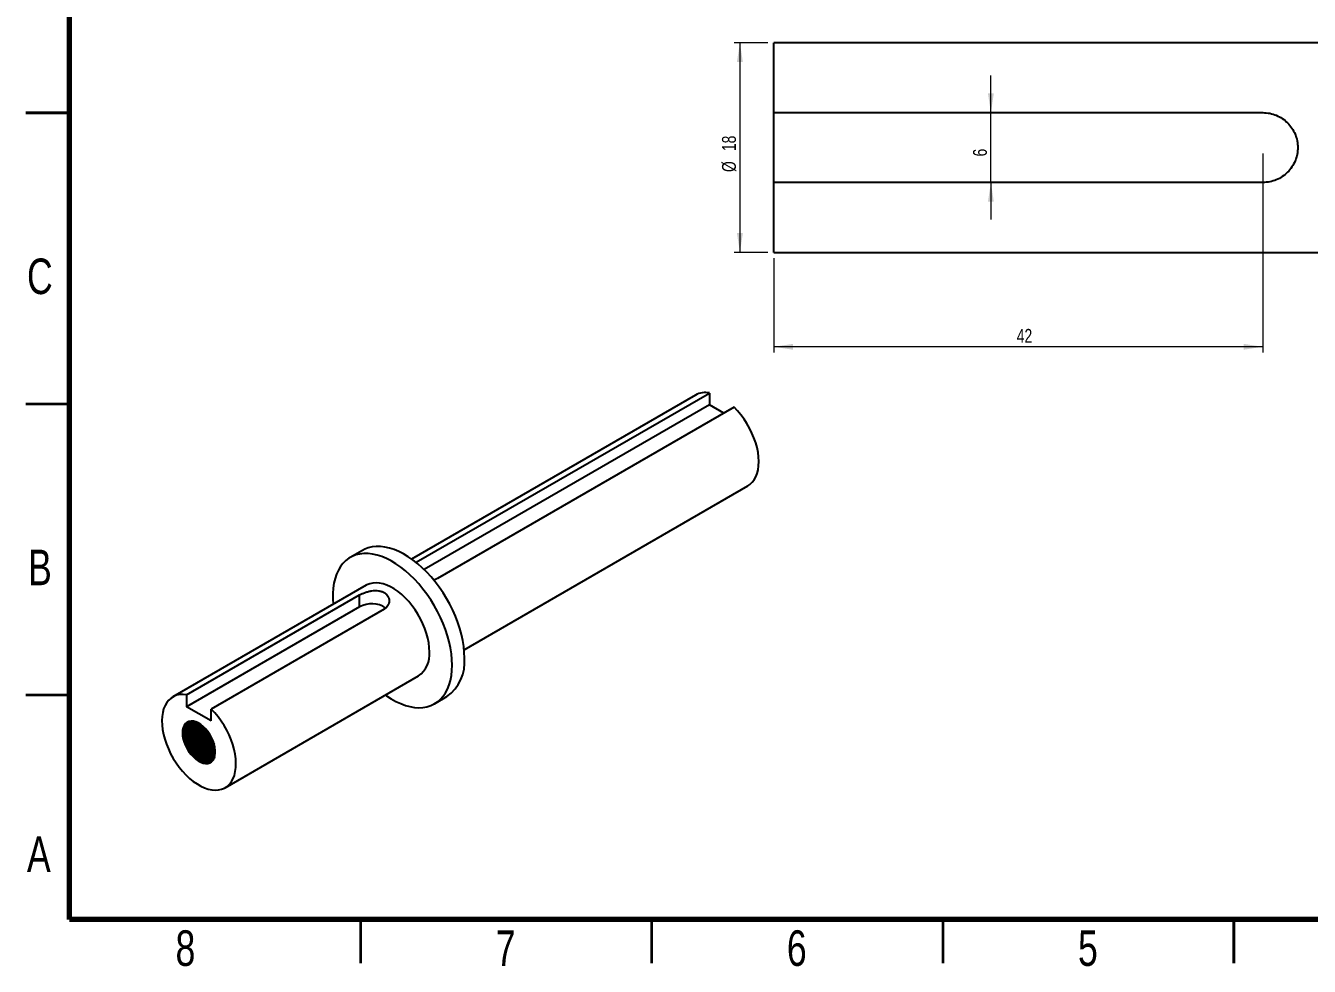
# Model space of a CAD drawing. Header units: millimetres. Extents: x 2 to 418, y 2 to 295.
# Drawn here: x 2.5 to 223, y 1.9 to 163.5 of the extents above; entities that cross this region are included whole.
import ezdxf

# ---------------------------------------------------------------- set-up
doc = ezdxf.new("R2010")
doc.units = ezdxf.units.MM
doc.styles.add('SLDTEXTSTYLE0', font='TXT', dxfattribs={"width": 0.75})
doc.dimstyles.new('SLDDIMSTYLE2', dxfattribs={"dimtxt": 2.38125, "dimasz": 3.302, "dimexe": 0, "dimexo": 0.0625, "dimgap": 0.595312, "dimtad": 1, "dimdec": 0, "dimlfac": 0.5, "dimrnd": 1e-09, "dimzin": 12, "dimdsep": 46, "dimtxsty": 'SLDTEXTSTYLE0', "dimsah": 1, "dimcen": 0.09, "dimadec": 0, "dimazin": 3, "dimtfac": 1, "dimtdec": 0, "dimtmove": 0, "dimatfit": 0, "dimfxl": 0, "dimfrac": 2, "dimtolj": 1, "dimtzin": 12, "dimarcsym": 0})
doc.dimstyles.new('SLDDIMSTYLE3', dxfattribs={"dimtxt": 2.38125, "dimasz": 3.302, "dimexe": 0, "dimexo": 0.0625, "dimgap": 0.595312, "dimtad": 1, "dimdec": 0, "dimlfac": 0.5, "dimrnd": 1e-09, "dimzin": 12, "dimdsep": 46, "dimtxsty": 'SLDTEXTSTYLE0', "dimsah": 1, "dimcen": 0.09, "dimadec": 0, "dimazin": 3, "dimtfac": 1, "dimtdec": 0, "dimtofl": 0, "dimtmove": 0, "dimatfit": 3, "dimfxl": 0, "dimfrac": 2, "dimtolj": 1, "dimtzin": 12, "dimarcsym": 0})

# ---------------------------------------------------------------- blocks, each defined once
blk = doc.blocks.new('_D_3')
at = {"color": 7, "linetype": 'Continuous', "lineweight": 18}
for p, q in [((129.98, 160.54), (124.17, 160.54)), ((125.17, 160.54), (125.17, 124.54)), ((129.98, 124.54), (124.17, 124.54))]:
    blk.add_line(p, q, dxfattribs=at)
for points in [[(125.17, 160.54), (124.66, 157.24), (125.68, 157.24)], [(125.17, 124.54), (125.68, 127.84), (124.66, 127.84)]]:
    blk.add_solid(points, dxfattribs=at)
at = {"color": 7, "linetype": 'Continuous', "lineweight": 18, "char_height": 2.381, "attachment_point": 1, "rotation": 90, "style": 'SLDTEXTSTYLE0'}
for s, insert in [('18', (122.1, 141.93)), ('%%c', (122.1, 138.34))]:
    blk.add_mtext(s, dxfattribs=dict(at, insert=insert))
blk = doc.blocks.new('_D_4')
at = {"color": 7, "linetype": 'Continuous', "lineweight": 18}
for p, q in [((168.28, 148.54), (168.28, 154.89)), ((168.28, 136.54), (168.28, 148.54)), ((168.28, 136.54), (168.28, 130.19))]:
    blk.add_line(p, q, dxfattribs=at)
for points in [[(168.28, 148.54), (168.78, 151.84), (167.77, 151.84)], [(168.28, 136.54), (167.77, 133.24), (168.78, 133.24)]]:
    blk.add_solid(points, dxfattribs=at)
at = {"color": 7, "linetype": 'Continuous', "lineweight": 18, "insert": (165.21, 141.01), "char_height": 2.38, "attachment_point": 1, "rotation": 90, "style": 'SLDTEXTSTYLE0'}
blk.add_mtext('6', dxfattribs=at)
blk = doc.blocks.new('_D_7')
at = {"color": 7, "linetype": 'Continuous', "lineweight": 18}
for p, q in [((214.98, 141.54), (214.98, 107.33)), ((130.98, 123.54), (130.98, 107.33)), ((214.98, 108.33), (130.98, 108.33))]:
    blk.add_line(p, q, dxfattribs=at)
for points in [[(130.98, 108.33), (134.29, 107.82), (134.29, 108.83)], [(214.98, 108.33), (211.68, 108.83), (211.68, 107.82)]]:
    blk.add_solid(points, dxfattribs=at)
at = {"color": 7, "linetype": 'Continuous', "lineweight": 18, "insert": (172.72, 111.4), "char_height": 2.381, "attachment_point": 1, "style": 'SLDTEXTSTYLE0'}
blk.add_mtext('42', dxfattribs=at)

msp = doc.modelspace()

# ---------------------------------------------------------------- linework, layer by layer
at = {"color": 7, "linetype": 'Continuous', "lineweight": 70}
for p, q in [((10, 10), (10, 287)), ((410, 10), (10, 10))]:
    msp.add_line(p, q, dxfattribs=at)
at = {"color": 7, "linetype": 'Continuous', "lineweight": 25}
for p, q in [((224.98, 160.54), (130.98, 160.54)), ((130.98, 148.54), (130.98, 160.54)), ((130.98, 148.54), (214.98, 148.54)), ((130.98, 136.54), (130.98, 148.54)), ((214.98, 136.54), (130.98, 136.54)), ((130.98, 124.54), (130.98, 136.54)), ((130.98, 124.54), (224.98, 124.54)), ((117.55, 100.03), (68.79, 71.88)), ((69.55, 71.31), (119.93, 100.39)), ((119.93, 100.39), (119.93, 98.36)), ((119.93, 98.36), (70.94, 70.08)), ((124.18, 97.94), (73.26, 68.55)), ((122.42, 96.93), (119.93, 98.36)), ((77.79, 56.3), (126.55, 84.45)), ((60.36, 73.37), (58.24, 72.14)), ((60.99, 67.38), (27.75, 48.19)), ((30.13, 48.55), (59.83, 65.7)), ((59.83, 63.67), (59.83, 65.7)), ((59.83, 63.67), (30.13, 46.52)), ((64.07, 63.25), (34.37, 46.1)), ((36.75, 32.6), (69.98, 51.79)), ((30.13, 48.55), (30.13, 46.52)), ((34.37, 44.07), (30.13, 46.52)), ((72.73, 47.03), (74.86, 48.25)), ((34.37, 44.07), (34.37, 46.1)), ((29.57, 42.01), (29.42, 42.03)), ((29.62, 42.03), (29.57, 42.01))]:
    msp.add_line(p, q, dxfattribs=at)
at = {"color": 7, "linetype": 'Continuous', "lineweight": 35}
for p, q in [((2.5, 148.5), (10, 148.5)), ((10, 148.5), (2.5, 148.5)), ((10, 98.5), (2.5, 98.5)), ((10, 48.5), (2.5, 48.5)), ((60, 10), (60, 2.5)), ((110, 10), (110, 2.5)), ((160, 10), (160, 2.5)), ((210, 2.5), (210, 10)), ((210, 10), (210, 2.5))]:
    msp.add_line(p, q, dxfattribs=at)
at = {"color": 7, "linetype": 'Continuous', "lineweight": 25, "flags": 128}
for points in [[(126.55, 84.45), (126.9, 84.68), (127.3, 85.05), (127.64, 85.49), (127.92, 86), (128.14, 86.58), (128.3, 87.21), (128.39, 87.9), (128.42, 88.63), (128.38, 89.4), (128.28, 90.2), (128.11, 91.02), (127.88, 91.85), (127.58, 92.69), (127.23, 93.52), (126.83, 94.34), (126.38, 95.13), (125.88, 95.9), (125.35, 96.63), (124.77, 97.31), (124.18, 97.94)], [(75.74, 53.67), (75.71, 54.62), (75.61, 55.62), (75.45, 56.63), (75.22, 57.67), (74.94, 58.71), (74.59, 59.76), (74.19, 60.82), (73.73, 61.86), (73.22, 62.89), (72.66, 63.9), (72.06, 64.88), (71.41, 65.82), (70.73, 66.73), (70.01, 67.59), (69.27, 68.41), (68.5, 69.16), (67.71, 69.86), (66.91, 70.49), (66.1, 71.05), (65.28, 71.54), (64.47, 71.95), (63.66, 72.29), (62.86, 72.54), (62.09, 72.72), (61.33, 72.81), (60.6, 72.81), (59.9, 72.74), (59.23, 72.58), (58.6, 72.33), (58.02, 72.01), (57.49, 71.61), (57, 71.13), (56.57, 70.58), (56.2, 69.96), (55.88, 69.28), (55.63, 68.53), (55.43, 67.73), (55.31, 66.87), (55.24, 65.97), (55.24, 65.03), (55.3, 64.1)], [(77.86, 54.89), (77.83, 55.85), (77.73, 56.84), (77.57, 57.86), (77.35, 58.89), (77.06, 59.94), (76.71, 60.99), (76.31, 62.04), (75.85, 63.08), (75.34, 64.11), (74.78, 65.12), (74.18, 66.1), (73.53, 67.05), (72.85, 67.96), (72.13, 68.82), (71.39, 69.63), (70.62, 70.39), (69.83, 71.08), (69.03, 71.71), (68.22, 72.27), (67.4, 72.76), (66.59, 73.18), (65.78, 73.51), (64.99, 73.77), (64.21, 73.94), (63.45, 74.03), (62.72, 74.04), (62.02, 73.96), (61.35, 73.8), (60.73, 73.56), (60.36, 73.37)], [(71.85, 55.91), (71.82, 56.67), (71.72, 57.46), (71.56, 58.28), (71.33, 59.11), (71.05, 59.94), (70.71, 60.77), (70.31, 61.58), (69.87, 62.38), (69.38, 63.15), (68.85, 63.88), (68.29, 64.56), (67.7, 65.2), (67.08, 65.78), (66.45, 66.29), (65.81, 66.74), (65.16, 67.11), (64.52, 67.4), (63.89, 67.62), (63.28, 67.75), (62.68, 67.8), (62.12, 67.76), (61.59, 67.64), (61.1, 67.44), (60.99, 67.38)], [(64.3, 48.51), (64.47, 48.39), (65.28, 47.86), (66.1, 47.41), (66.91, 47.04), (67.71, 46.74), (68.5, 46.53), (69.27, 46.4), (70.01, 46.35), (70.73, 46.38), (71.41, 46.5), (72.06, 46.7), (72.66, 46.99), (73.22, 47.35), (73.73, 47.79), (74.19, 48.3), (74.59, 48.89), (74.94, 49.54), (75.22, 50.26), (75.45, 51.03), (75.61, 51.86), (75.71, 52.74), (75.74, 53.67)], [(30.13, 48.55), (29.53, 48.61), (28.96, 48.59), (28.42, 48.48), (27.93, 48.29), (27.47, 48.01), (27.07, 47.66), (26.72, 47.23), (26.43, 46.73), (26.2, 46.16), (26.03, 45.54), (25.93, 44.86), (25.89, 44.13), (25.92, 43.37), (26.01, 42.58), (26.17, 41.76), (26.39, 40.93), (26.67, 40.09), (27.01, 39.26), (27.4, 38.44), (27.85, 37.63), (28.34, 36.86), (28.87, 36.13), (29.43, 35.43), (30.03, 34.79), (30.65, 34.21), (31.28, 33.69), (31.93, 33.25), (32.58, 32.87), (33.22, 32.58), (33.85, 32.36), (34.47, 32.23), (35.07, 32.18), (35.63, 32.22), (36.16, 32.34), (36.65, 32.55), (37.1, 32.84), (37.49, 33.21), (37.83, 33.65), (38.11, 34.16), (38.34, 34.73), (38.49, 35.37), (38.59, 36.05), (38.61, 36.79), (38.58, 37.56), (38.47, 38.35), (38.3, 39.17), (38.07, 40.01), (37.78, 40.84), (37.43, 41.68), (37.03, 42.49), (36.58, 43.29), (36.08, 44.06), (35.54, 44.79), (34.97, 45.47), (34.37, 46.1)], [(29.42, 42.03), (29.46, 41.51), (29.55, 40.97), (29.72, 40.41), (29.94, 39.85), (30.21, 39.31), (30.54, 38.79), (30.9, 38.31), (31.3, 37.88), (31.71, 37.5), (32.14, 37.2), (32.58, 36.97), (33, 36.82), (33.41, 36.75), (33.79, 36.77), (34.13, 36.87), (34.43, 37.06), (34.68, 37.33), (34.87, 37.66), (35.01, 38.06), (35.07, 38.52), (35.07, 39.02), (35.01, 39.55), (34.87, 40.11), (34.68, 40.66), (34.43, 41.22), (34.13, 41.75), (33.79, 42.25), (33.41, 42.71), (33, 43.12), (32.58, 43.46), (32.14, 43.72), (31.71, 43.92), (31.3, 44.02), (30.9, 44.05), (30.54, 43.99), (30.21, 43.84), (29.94, 43.61), (29.72, 43.31), (29.55, 42.94), (29.46, 42.51), (29.42, 42.03)]]:
    msp.add_lwpolyline(points, dxfattribs=at)
at = {"color": 7, "linetype": 'Continuous', "lineweight": 25}
for centre, radius, start, end in [((119.23, 97), 3.47, 78.3009, 118.8551), ((61.93, 59.77), 4.43, 56.5025, 118.3322), ((67.37, 55.46), 4.5, 305.5137, 5.7985), ((70.6, 54.18), 7.3, 305.7097, 5.6025)]:
    msp.add_arc(centre, radius, start, end, dxfattribs=at)
for points, knots in [([(214.98, 148.54), (215.38, 148.54), (215.78, 148.5), (216.55, 148.35), (216.93, 148.23), (217.65, 147.93), (218, 147.74), (218.65, 147.31), (218.95, 147.06), (219.78, 146.23), (220.22, 145.57), (220.67, 144.49), (220.79, 144.11), (220.94, 143.33), (220.98, 142.94), (220.98, 142.15), (220.94, 141.75), (220.79, 140.98), (220.68, 140.6), (220.37, 139.87), (220.19, 139.53), (219.75, 138.88), (219.5, 138.57), (218.95, 138.02), (218.65, 137.77), (218, 137.34), (217.65, 137.15), (216.93, 136.85), (216.56, 136.74), (215.78, 136.58), (215.38, 136.54), (214.98, 136.54)], [0, 0, 0, 0, 0.0625, 0.0625, 0.125, 0.125, 0.1875, 0.1875, 0.25, 0.25, 0.375, 0.375, 0.4375, 0.4375, 0.5, 0.5, 0.5625, 0.5625, 0.625, 0.625, 0.6875, 0.6875, 0.75, 0.75, 0.8125, 0.8125, 0.875, 0.875, 0.9375, 0.9375, 1, 1, 1, 1]), ([(73.26, 68.55), (73.21, 68.52), (73.03, 68.43), (72.79, 68.34), (72.6, 68.3), (72.55, 68.29)], [0, 0, 0, 0, 0.271546, 0.824267, 1, 1, 1, 1]), ([(59.83, 65.7), (59.97, 65.78), (60.12, 65.86), (60.45, 66), (60.63, 66.07), (60.99, 66.2), (61.18, 66.26), (61.56, 66.35), (61.76, 66.39), (62.34, 66.47), (62.73, 66.48), (63.27, 66.41), (63.45, 66.37), (63.78, 66.26), (63.93, 66.2), (64.21, 66.04), (64.34, 65.94), (64.55, 65.73), (64.65, 65.62), (64.8, 65.37), (64.85, 65.24), (64.93, 64.97), (64.95, 64.83), (64.95, 64.55), (64.93, 64.41), (64.86, 64.13), (64.8, 64), (64.65, 63.75), (64.56, 63.64), (64.34, 63.42), (64.21, 63.33), (64.07, 63.25)], [0, 0, 0, 0, 0.0625, 0.0625, 0.125, 0.125, 0.1875, 0.1875, 0.25, 0.25, 0.375, 0.375, 0.4375, 0.4375, 0.5, 0.5, 0.5625, 0.5625, 0.625, 0.625, 0.6875, 0.6875, 0.75, 0.75, 0.8125, 0.8125, 0.875, 0.875, 0.9375, 0.9375, 1, 1, 1, 1]), ([(29.57, 42.01), (29.59, 42.27), (29.63, 42.8), (29.93, 43.42), (30.38, 43.83), (30.95, 44.02), (31.4, 43.95), (31.62, 43.91)], [0, 0, 0, 0, 0.197272, 0.401505, 0.605738, 0.80301, 1, 1, 1, 1]), ([(34.36, 37), (34.36, 37), (34.21, 36.86), (33.79, 36.8), (33.12, 36.85), (32.38, 37.17), (31.65, 37.72), (30.97, 38.45), (30.38, 39.31), (29.94, 40.27), (29.66, 41.21), (29.62, 41.77), (29.61, 42.03)], [0, 0, 0, 0, 0.001916, 0.112527, 0.223137, 0.337651, 0.452164, 0.562774, 0.673385, 0.787898, 0.902411, 1, 1, 1, 1]), ([(29.62, 42.03), (29.64, 42.29), (29.68, 42.83), (29.96, 43.45), (30.28, 43.69), (30.44, 43.81)], [0, 0, 0, 0, 0.327522, 0.666601, 1, 1, 1, 1]), ([(34.91, 37.85), (34.87, 37.75), (34.75, 37.43), (34.36, 37.11), (33.81, 36.94), (33.15, 37.01), (32.44, 37.31), (31.73, 37.84), (31.07, 38.55), (30.51, 39.39), (30.07, 40.31), (29.81, 41.25), (29.71, 42.13), (29.8, 42.62), (29.85, 42.86)], [0, 0, 0, 0, 0.044559, 0.133063, 0.21855, 0.304037, 0.392541, 0.481044, 0.566531, 0.652018, 0.740522, 0.829026, 0.914513, 1, 1, 1, 1]), ([(34.39, 37.17), (34.39, 37.17), (34.25, 37.04), (33.84, 36.98), (33.2, 37.03), (32.48, 37.34), (31.77, 37.87), (31.12, 38.58), (30.55, 39.41), (30.12, 40.34), (29.85, 41.27), (29.76, 42.15), (29.86, 42.92), (30.14, 43.55), (30.46, 43.8), (30.62, 43.92)], [0, 0, 0, 0, 0.00142, 0.083309, 0.165197, 0.249975, 0.334753, 0.416642, 0.498531, 0.583309, 0.668087, 0.749975, 0.831864, 0.916642, 1, 1, 1, 1]), ([(33.33, 37.14), (33.1, 37.21), (32.86, 37.31), (32.37, 37.6), (32.13, 37.78), (31.68, 38.19), (31.46, 38.43), (31.07, 38.92), (30.88, 39.2), (30.55, 39.79), (30.4, 40.1), (30.16, 40.73), (30.07, 41.05), (29.95, 41.66), (29.93, 41.95), (29.93, 42.48), (29.96, 42.73), (30.02, 42.97)], [0, 0, 0, 0, 0.125, 0.125, 0.25, 0.25, 0.375, 0.375, 0.5, 0.5, 0.625, 0.625, 0.75, 0.75, 0.875, 0.875, 1, 1, 1, 1]), ([(34.44, 37.23), (34.3, 37.18), (33.99, 37.06), (33.37, 37.14), (32.66, 37.44), (31.95, 37.97), (31.29, 38.68), (30.73, 39.51), (30.29, 40.44), (30.03, 41.38), (29.94, 42.26), (30.04, 43.02), (30.29, 43.6), (30.56, 43.82), (30.67, 43.91)], [0, 0, 0, 0, 0.066349, 0.151887, 0.240444, 0.329001, 0.414539, 0.500078, 0.588634, 0.677191, 0.76273, 0.848268, 0.936825, 1, 1, 1, 1]), ([(33.5, 37.25), (33.28, 37.31), (33.03, 37.41), (32.55, 37.7), (32.31, 37.88), (31.85, 38.29), (31.64, 38.53), (31.25, 39.02), (31.06, 39.3), (30.72, 39.89), (30.57, 40.2), (30.34, 40.83), (30.25, 41.15), (30.13, 41.76), (30.1, 42.05), (30.11, 42.58), (30.14, 42.84), (30.2, 43.07)], [0, 0, 0, 0, 0.125, 0.125, 0.25, 0.25, 0.375, 0.375, 0.5, 0.5, 0.625, 0.625, 0.75, 0.75, 0.875, 0.875, 1, 1, 1, 1]), ([(34.57, 37.32), (34.45, 37.27), (34.15, 37.16), (33.55, 37.24), (32.84, 37.54), (32.12, 38.08), (31.47, 38.78), (30.91, 39.61), (30.47, 40.54), (30.2, 41.48), (30.12, 42.36), (30.22, 43.12), (30.45, 43.69), (30.71, 43.89), (30.8, 43.97)], [0, 0, 0, 0, 0.060638, 0.147565, 0.23756, 0.327555, 0.414482, 0.501409, 0.591404, 0.681398, 0.768326, 0.855253, 0.945248, 1, 1, 1, 1]), ([(33.68, 37.35), (33.45, 37.41), (33.21, 37.51), (32.73, 37.8), (32.49, 37.98), (32.03, 38.4), (31.81, 38.63), (31.42, 39.12), (31.24, 39.4), (30.9, 39.99), (30.75, 40.3), (30.51, 40.93), (30.42, 41.25), (30.31, 41.86), (30.28, 42.15), (30.28, 42.68), (30.31, 42.94), (30.38, 43.17)], [0, 0, 0, 0, 0.125, 0.125, 0.25, 0.25, 0.375, 0.375, 0.5, 0.5, 0.625, 0.625, 0.75, 0.75, 0.875, 0.875, 1, 1, 1, 1]), ([(34.69, 37.41), (34.59, 37.37), (34.3, 37.26), (33.72, 37.34), (33.01, 37.64), (32.3, 38.18), (31.65, 38.88), (31.08, 39.72), (30.65, 40.64), (30.38, 41.58), (30.29, 42.46), (30.4, 43.22), (30.59, 43.72), (30.78, 43.89), (30.82, 43.92)], [0, 0, 0, 0, 0.05404, 0.144682, 0.238522, 0.332363, 0.423005, 0.513647, 0.607487, 0.701327, 0.791969, 0.882611, 0.976452, 1, 1, 1, 1]), ([(33.86, 37.45), (33.63, 37.51), (33.39, 37.62), (32.9, 37.9), (32.66, 38.08), (32.21, 38.5), (31.99, 38.73), (31.6, 39.23), (31.41, 39.5), (31.08, 40.09), (30.93, 40.4), (30.69, 41.04), (30.6, 41.36), (30.48, 41.96), (30.46, 42.25), (30.46, 42.78), (30.49, 43.04), (30.55, 43.27)], [0, 0, 0, 0, 0.125, 0.125, 0.25, 0.25, 0.375, 0.375, 0.5, 0.5, 0.625, 0.625, 0.75, 0.75, 0.875, 0.875, 1, 1, 1, 1]), ([(34.7, 37.46), (34.65, 37.44), (34.42, 37.36), (33.9, 37.45), (33.19, 37.74), (32.48, 38.28), (31.82, 38.98), (31.26, 39.82), (30.82, 40.74), (30.56, 41.68), (30.47, 42.56), (30.58, 43.32), (30.74, 43.8), (30.91, 43.94), (30.92, 43.95)], [0, 0, 0, 0, 0.02693, 0.121718, 0.219851, 0.317984, 0.412772, 0.507561, 0.605693, 0.703826, 0.798615, 0.893403, 0.991536, 1, 1, 1, 1]), ([(34.03, 37.55), (33.81, 37.62), (33.56, 37.72), (33.08, 38), (32.84, 38.18), (32.38, 38.6), (32.17, 38.84), (31.78, 39.33), (31.59, 39.6), (31.25, 40.19), (31.11, 40.51), (30.87, 41.14), (30.78, 41.46), (30.66, 42.07), (30.63, 42.36), (30.64, 42.88), (30.67, 43.14), (30.73, 43.38)], [0, 0, 0, 0, 0.125, 0.125, 0.25, 0.25, 0.375, 0.375, 0.5, 0.5, 0.625, 0.625, 0.75, 0.75, 0.875, 0.875, 1, 1, 1, 1]), ([(34.75, 37.52), (34.74, 37.52), (34.55, 37.46), (34.07, 37.56), (33.37, 37.84), (32.65, 38.38), (32, 39.09), (31.44, 39.92), (31, 40.85), (30.73, 41.79), (30.65, 42.66), (30.74, 43.42), (30.94, 43.79), (31.03, 43.96)], [0, 0, 0, 0, 0.005699, 0.104333, 0.206447, 0.308562, 0.407196, 0.50583, 0.607945, 0.710059, 0.808694, 0.907328, 1, 1, 1, 1]), ([(34.21, 37.66), (33.98, 37.72), (33.74, 37.82), (33.26, 38.11), (33.02, 38.29), (32.56, 38.7), (32.34, 38.94), (31.95, 39.43), (31.77, 39.71), (31.43, 40.3), (31.28, 40.61), (31.04, 41.24), (30.95, 41.56), (30.84, 42.17), (30.81, 42.46), (30.81, 42.99), (30.84, 43.24), (30.91, 43.48)], [0, 0, 0, 0, 0.125, 0.125, 0.25, 0.25, 0.375, 0.375, 0.5, 0.5, 0.625, 0.625, 0.75, 0.75, 0.875, 0.875, 1, 1, 1, 1]), ([(34.81, 37.62), (34.63, 37.63), (34.23, 37.64), (33.54, 37.96), (32.83, 38.48), (32.18, 39.19), (31.61, 40.02), (31.18, 40.95), (30.91, 41.89), (30.83, 42.76), (30.9, 43.48), (31.08, 43.81), (31.16, 43.95)], [0, 0, 0, 0, 0.08882, 0.19491, 0.301, 0.403475, 0.505949, 0.612039, 0.718129, 0.820604, 0.923078, 1, 1, 1, 1]), ([(34.39, 37.76), (34.16, 37.82), (33.92, 37.92), (33.44, 38.21), (33.19, 38.39), (32.74, 38.8), (32.52, 39.04), (32.13, 39.53), (31.94, 39.81), (31.61, 40.4), (31.46, 40.71), (31.22, 41.34), (31.13, 41.66), (31.01, 42.27), (30.99, 42.56), (30.99, 43.09), (31.02, 43.35), (31.08, 43.58)], [0, 0, 0, 0, 0.125, 0.125, 0.25, 0.25, 0.375, 0.375, 0.5, 0.5, 0.625, 0.625, 0.75, 0.75, 0.875, 0.875, 1, 1, 1, 1]), ([(34.86, 37.74), (34.72, 37.74), (34.36, 37.76), (33.72, 38.06), (33.01, 38.58), (32.35, 39.29), (31.79, 40.13), (31.36, 41.05), (31.09, 41.99), (31.01, 42.86), (31.07, 43.56), (31.24, 43.87), (31.31, 43.99)], [0, 0, 0, 0, 0.070801, 0.180275, 0.289749, 0.395491, 0.501234, 0.610708, 0.720182, 0.825925, 0.931668, 1, 1, 1, 1]), ([(34.56, 37.86), (34.34, 37.92), (34.09, 38.03), (33.61, 38.31), (33.37, 38.49), (32.91, 38.91), (32.7, 39.14), (32.31, 39.63), (32.12, 39.91), (31.78, 40.5), (31.64, 40.81), (31.4, 41.44), (31.31, 41.76), (31.19, 42.37), (31.16, 42.66), (31.17, 43.19), (31.2, 43.45), (31.26, 43.68)], [0, 0, 0, 0, 0.125, 0.125, 0.25, 0.25, 0.375, 0.375, 0.5, 0.5, 0.625, 0.625, 0.75, 0.75, 0.875, 0.875, 1, 1, 1, 1]), ([(34.91, 37.85), (34.81, 37.86), (34.49, 37.88), (33.89, 38.16), (33.19, 38.68), (32.53, 39.39), (31.97, 40.23), (31.53, 41.15), (31.26, 42.09), (31.19, 42.96), (31.24, 43.61), (31.38, 43.88), (31.42, 43.96)], [0, 0, 0, 0, 0.052253, 0.16678, 0.281306, 0.391929, 0.502552, 0.617078, 0.731604, 0.842227, 0.95285, 1, 1, 1, 1]), ([(34.74, 37.96), (34.51, 38.02), (34.27, 38.13), (33.79, 38.41), (33.55, 38.59), (33.09, 39.01), (32.87, 39.24), (32.48, 39.74), (32.3, 40.01), (31.96, 40.6), (31.81, 40.91), (31.57, 41.55), (31.48, 41.87), (31.37, 42.47), (31.34, 42.76), (31.34, 43.29), (31.37, 43.55), (31.44, 43.78)], [0, 0, 0, 0, 0.125, 0.125, 0.25, 0.25, 0.375, 0.375, 0.5, 0.5, 0.625, 0.625, 0.75, 0.75, 0.875, 0.875, 1, 1, 1, 1]), ([(34.96, 37.97), (34.9, 37.97), (34.63, 37.99), (34.07, 38.27), (33.36, 38.79), (32.71, 39.49), (32.14, 40.33), (31.71, 41.25), (31.44, 42.2), (31.36, 43.06), (31.4, 43.66), (31.52, 43.89), (31.54, 43.93)], [0, 0, 0, 0, 0.031911, 0.151979, 0.272046, 0.388021, 0.503997, 0.624064, 0.744132, 0.860107, 0.976082, 1, 1, 1, 1]), ([(34.92, 38.06), (34.69, 38.13), (34.45, 38.23), (33.97, 38.51), (33.72, 38.69), (33.27, 39.11), (33.05, 39.35), (32.66, 39.84), (32.47, 40.11), (32.14, 40.7), (31.99, 41.02), (31.75, 41.65), (31.66, 41.97), (31.54, 42.58), (31.52, 42.87), (31.52, 43.39), (31.55, 43.65), (31.62, 43.89)], [0, 0, 0, 0, 0.125, 0.125, 0.25, 0.25, 0.375, 0.375, 0.5, 0.5, 0.625, 0.625, 0.75, 0.75, 0.875, 0.875, 1, 1, 1, 1]), ([(35.01, 38.08), (35, 38.09), (34.76, 38.11), (34.25, 38.38), (33.54, 38.89), (32.88, 39.6), (32.32, 40.43), (31.89, 41.36), (31.62, 42.29), (31.52, 43.18), (31.61, 43.66), (31.66, 43.9)], [0, 0, 0, 0, 0.009506, 0.13575, 0.261994, 0.383936, 0.505877, 0.632121, 0.758366, 0.880307, 1, 1, 1, 1]), ([(35.01, 38.2), (34.8, 38.28), (34.36, 38.44), (33.67, 38.97), (33.02, 39.67), (32.45, 40.51), (32.02, 41.43), (31.75, 42.37), (31.66, 43.21), (31.74, 43.65), (31.77, 43.85)], [0, 0, 0, 0, 0.116053, 0.248252, 0.375946, 0.503639, 0.635838, 0.768037, 0.895731, 1, 1, 1, 1]), ([(35.02, 38.24), (34.82, 38.32), (34.39, 38.48), (33.72, 39), (33.06, 39.7), (32.5, 40.53), (32.06, 41.46), (31.8, 42.39), (31.7, 43.22), (31.78, 43.65), (31.81, 43.83)], [0, 0, 0, 0, 0.111383, 0.245345, 0.374741, 0.504137, 0.638099, 0.772061, 0.901457, 1, 1, 1, 1]), ([(35.07, 38.36), (34.9, 38.42), (34.49, 38.57), (33.85, 39.07), (33.19, 39.77), (32.63, 40.61), (32.19, 41.54), (31.93, 42.47), (31.84, 43.26), (31.91, 43.66), (31.93, 43.82)], [0, 0, 0, 0, 0.098384, 0.23662, 0.370145, 0.50367, 0.641906, 0.780142, 0.913666, 1, 1, 1, 1]), ([(32, 42.53), (31.99, 42.54), (31.9, 42.87), (31.87, 43.32), (31.92, 43.68), (31.94, 43.78)], [0, 0, 0, 0, 0.032505, 0.718119, 1, 1, 1, 1]), ([(35.07, 38.4), (34.92, 38.46), (34.52, 38.61), (33.89, 39.1), (33.24, 39.8), (32.68, 40.64), (32.24, 41.56), (31.98, 42.5), (31.88, 43.26), (31.95, 43.64), (31.97, 43.77)], [0, 0, 0, 0, 0.0927291, 0.2340296, 0.3705144, 0.5069992, 0.6482997, 0.7896002, 0.926085, 1, 1, 1, 1]), ([(35.09, 38.53), (34.97, 38.57), (34.62, 38.71), (34.02, 39.18), (33.37, 39.87), (32.81, 40.71), (32.37, 41.64), (32.11, 42.57), (32.02, 43.29), (32.07, 43.63), (32.09, 43.72)], [0, 0, 0, 0, 0.072561, 0.220679, 0.363749, 0.506819, 0.654937, 0.803055, 0.946125, 1, 1, 1, 1]), ([(32.17, 42.63), (32.17, 42.64), (32.07, 42.97), (32.04, 43.36), (32.09, 43.67), (32.09, 43.72)], [0, 0, 0, 0, 0.0380516, 0.840667, 1, 1, 1, 1]), ([(35.05, 38.59), (34.96, 38.62), (34.64, 38.75), (34.07, 39.21), (33.41, 39.9), (32.85, 40.74), (32.41, 41.66), (32.16, 42.6), (32.06, 43.3), (32.11, 43.63), (32.12, 43.7)], [0, 0, 0, 0, 0.058106, 0.20982, 0.356363, 0.502906, 0.65462, 0.806334, 0.952877, 1, 1, 1, 1]), ([(35.05, 38.72), (35, 38.74), (34.72, 38.86), (34.2, 39.29), (33.55, 39.98), (32.98, 40.81), (32.55, 41.74), (32.29, 42.67), (32.19, 43.33), (32.23, 43.62), (32.24, 43.66)], [0, 0, 0, 0, 0.030724, 0.190962, 0.345739, 0.500515, 0.660753, 0.820991, 0.975767, 1, 1, 1, 1]), ([(35.05, 38.77), (35.02, 38.78), (34.75, 38.89), (34.25, 39.31), (33.59, 40), (33.03, 40.84), (32.59, 41.77), (32.34, 42.7), (32.24, 43.34), (32.28, 43.62), (32.28, 43.64)], [0, 0, 0, 0, 0.0209, 0.184196, 0.341927, 0.499657, 0.662953, 0.826249, 0.98398, 1, 1, 1, 1]), ([(32.35, 42.73), (32.35, 42.75), (32.25, 43.07), (32.25, 43.37), (32.25, 43.65)], [0, 0, 0, 0, 0.045859, 1, 1, 1, 1]), ([(35.05, 38.92), (34.82, 39.07), (34.36, 39.38), (33.72, 40.08), (33.16, 40.92), (32.73, 41.84), (32.45, 42.76), (32.42, 43.31), (32.41, 43.57)], [0, 0, 0, 0, 0.162706, 0.330576, 0.498446, 0.672239, 0.846031, 1, 1, 1, 1]), ([(32.53, 42.83), (32.52, 42.85), (32.45, 43.1), (32.45, 43.33), (32.45, 43.54)], [0, 0, 0, 0, 0.059765, 1, 1, 1, 1]), ([(35.04, 38.98), (34.83, 39.12), (34.39, 39.42), (33.77, 40.11), (33.2, 40.94), (32.77, 41.86), (32.5, 42.76), (32.47, 43.29), (32.46, 43.53)], [0, 0, 0, 0, 0.1551336, 0.3269895, 0.4988455, 0.6767652, 0.8546849, 1, 1, 1, 1]), ([(35.04, 39.15), (34.88, 39.27), (34.48, 39.54), (33.9, 40.19), (33.34, 41.02), (32.91, 41.94), (32.65, 42.78), (32.62, 43.25), (32.61, 43.43)], [0, 0, 0, 0, 0.130092, 0.315129, 0.500167, 0.691734, 0.8833, 1, 1, 1, 1]), ([(32.7, 42.94), (32.7, 42.95), (32.65, 43.11), (32.65, 43.26), (32.65, 43.4)], [0, 0, 0, 0, 0.091817, 1, 1, 1, 1]), ([(35.04, 39.21), (34.89, 39.32), (34.51, 39.58), (33.95, 40.21), (33.38, 41.04), (32.95, 41.97), (32.7, 42.78), (32.67, 43.23), (32.66, 43.39)], [0, 0, 0, 0, 0.120868, 0.310761, 0.500654, 0.697247, 0.89384, 1, 1, 1, 1]), ([(35.03, 39.4), (34.93, 39.47), (34.6, 39.7), (34.08, 40.29), (33.51, 41.12), (33.09, 42.04), (32.85, 42.79), (32.82, 43.18), (32.81, 43.28)], [0, 0, 0, 0, 0.089168, 0.295484, 0.5018, 0.715396, 0.928992, 1, 1, 1, 1]), ([(32.88, 43.04), (32.88, 43.05), (32.85, 43.13), (32.85, 43.2), (32.85, 43.25)], [0, 0, 0, 0, 0.198015, 1, 1, 1, 1]), ([(35.01, 39.47), (34.93, 39.52), (34.62, 39.74), (34.12, 40.32), (33.56, 41.14), (33.13, 42.07), (32.9, 42.8), (32.87, 43.17), (32.86, 43.25)], [0, 0, 0, 0, 0.072817, 0.286301, 0.499785, 0.720801, 0.941817, 1, 1, 1, 1]), ([(34.96, 39.68), (34.94, 39.7), (34.7, 39.88), (34.26, 40.4), (33.69, 41.22), (33.27, 42.14), (33.04, 42.81), (33.01, 43.12), (33.01, 43.14)], [0, 0, 0, 0, 0.016158, 0.254478, 0.492799, 0.739529, 0.986259, 1, 1, 1, 1]), ([(34.94, 39.76), (34.72, 39.98), (34.29, 40.41), (33.74, 41.25), (33.31, 42.13), (33.16, 42.72), (33.09, 42.99)], [0, 0, 0, 0, 0.248754, 0.504654, 0.769582, 1, 1, 1, 1]), ([(34.86, 40.07), (34.72, 40.21), (34.36, 40.57), (33.87, 41.33), (33.47, 42.15), (33.33, 42.67), (33.28, 42.88)], [0, 0, 0, 0, 0.191267, 0.488013, 0.795231, 1, 1, 1, 1]), ([(34.94, 40.05), (34.79, 40.21), (34.41, 40.58), (33.92, 41.35), (33.53, 42.14), (33.4, 42.63), (33.36, 42.8)], [0, 0, 0, 0, 0.211853, 0.513475, 0.825739, 1, 1, 1, 1]), ([(34.76, 40.47), (34.71, 40.52), (34.45, 40.79), (34.06, 41.43), (33.71, 42.08), (33.61, 42.44), (33.6, 42.48)], [0, 0, 0, 0, 0.087164, 0.506547, 0.940728, 1, 1, 1, 1]), ([(34.69, 40.61), (34.68, 40.62), (34.46, 40.86), (34.09, 41.45), (33.83, 42.04), (33.7, 42.34)], [0, 0, 0, 0, 0.016481, 0.510218, 1, 1, 1, 1]), ([(35.07, 38.37), (34.94, 38.42), (34.57, 38.57), (34.16, 38.85), (33.93, 39.1), (33.92, 39.11)], [0, 0, 0, 0, 0.3356628, 0.975972, 1, 1, 1, 1]), ([(35.05, 38.55), (34.99, 38.58), (34.68, 38.71), (34.34, 38.95), (34.1, 39.21), (34.1, 39.21)], [0, 0, 0, 0, 0.20411, 0.971214, 1, 1, 1, 1]), ([(35.05, 38.73), (35.05, 38.74), (34.79, 38.84), (34.52, 39.05), (34.28, 39.31), (34.27, 39.32)], [0, 0, 0, 0, 0.018716, 0.964509, 1, 1, 1, 1]), ([(35.04, 38.97), (34.85, 39.09), (34.64, 39.21), (34.46, 39.41), (34.45, 39.42)], [0, 0, 0, 0, 0.9536237, 1, 1, 1, 1]), ([(35.04, 39.21), (34.91, 39.29), (34.76, 39.37), (34.64, 39.51), (34.63, 39.52)], [0, 0, 0, 0, 0.933089, 1, 1, 1, 1]), ([(35.01, 39.46), (34.95, 39.5), (34.88, 39.54), (34.81, 39.61), (34.8, 39.62)], [0, 0, 0, 0, 0.869942, 1, 1, 1, 1])]:
    msp.add_open_spline(points, degree=3, knots=knots, dxfattribs=at)

# ---------------------------------------------------------------- texts
at = {"color": 7, "linetype": 'Continuous', "lineweight": 0, "char_height": 6.1, "attachment_point": 2, "style": 'SLDTEXTSTYLE0'}
for s, insert in [('C', (4.94, 123.48)), ('B', (4.95, 73.48)), ('A', (4.76, 24.23)), ('8', (29.94, 8.11)), ('7', (84.94, 8.11)), ('6', (134.94, 8.11)), ('5', (184.94, 8.11))]:
    msp.add_mtext(s, dxfattribs=dict(at, insert=insert))

# ---------------------------------------------------------------- dimensions: what is measured, and where the dimension line sits
at = {"color": 7, "linetype": 'Continuous', "lineweight": 18}
dim = msp.add_linear_dim(base=(125.17, 124.54), p1=(130.98, 160.54), p2=(130.98, 124.54), angle=90, text='%%c<>', dimstyle='SLDDIMSTYLE3', dxfattribs=at)
dim.commit()
dim.dimension.update_dxf_attribs({"geometry": '_D_3', "text_midpoint": (125.17, 141.89), "dimtype": 160})
dim = msp.add_linear_dim(base=(168.28, 148.54), p1=(130.98, 136.54), p2=(130.98, 148.54), angle=90, dimstyle='SLDDIMSTYLE2', dxfattribs=at)
dim.commit()
dim.dimension.update_dxf_attribs({"geometry": '_D_4', "text_midpoint": (168.28, 141.89), "dimtype": 160})
dim = msp.add_linear_dim(base=(130.98, 108.33), p1=(214.98, 142.54), p2=(130.98, 124.54), dimstyle='SLDDIMSTYLE3', dxfattribs=at)
dim.commit()
dim.dimension.update_dxf_attribs({"geometry": '_D_7', "text_midpoint": (174.48, 108.33), "dimtype": 160})

doc.saveas('drawing.dxf')
